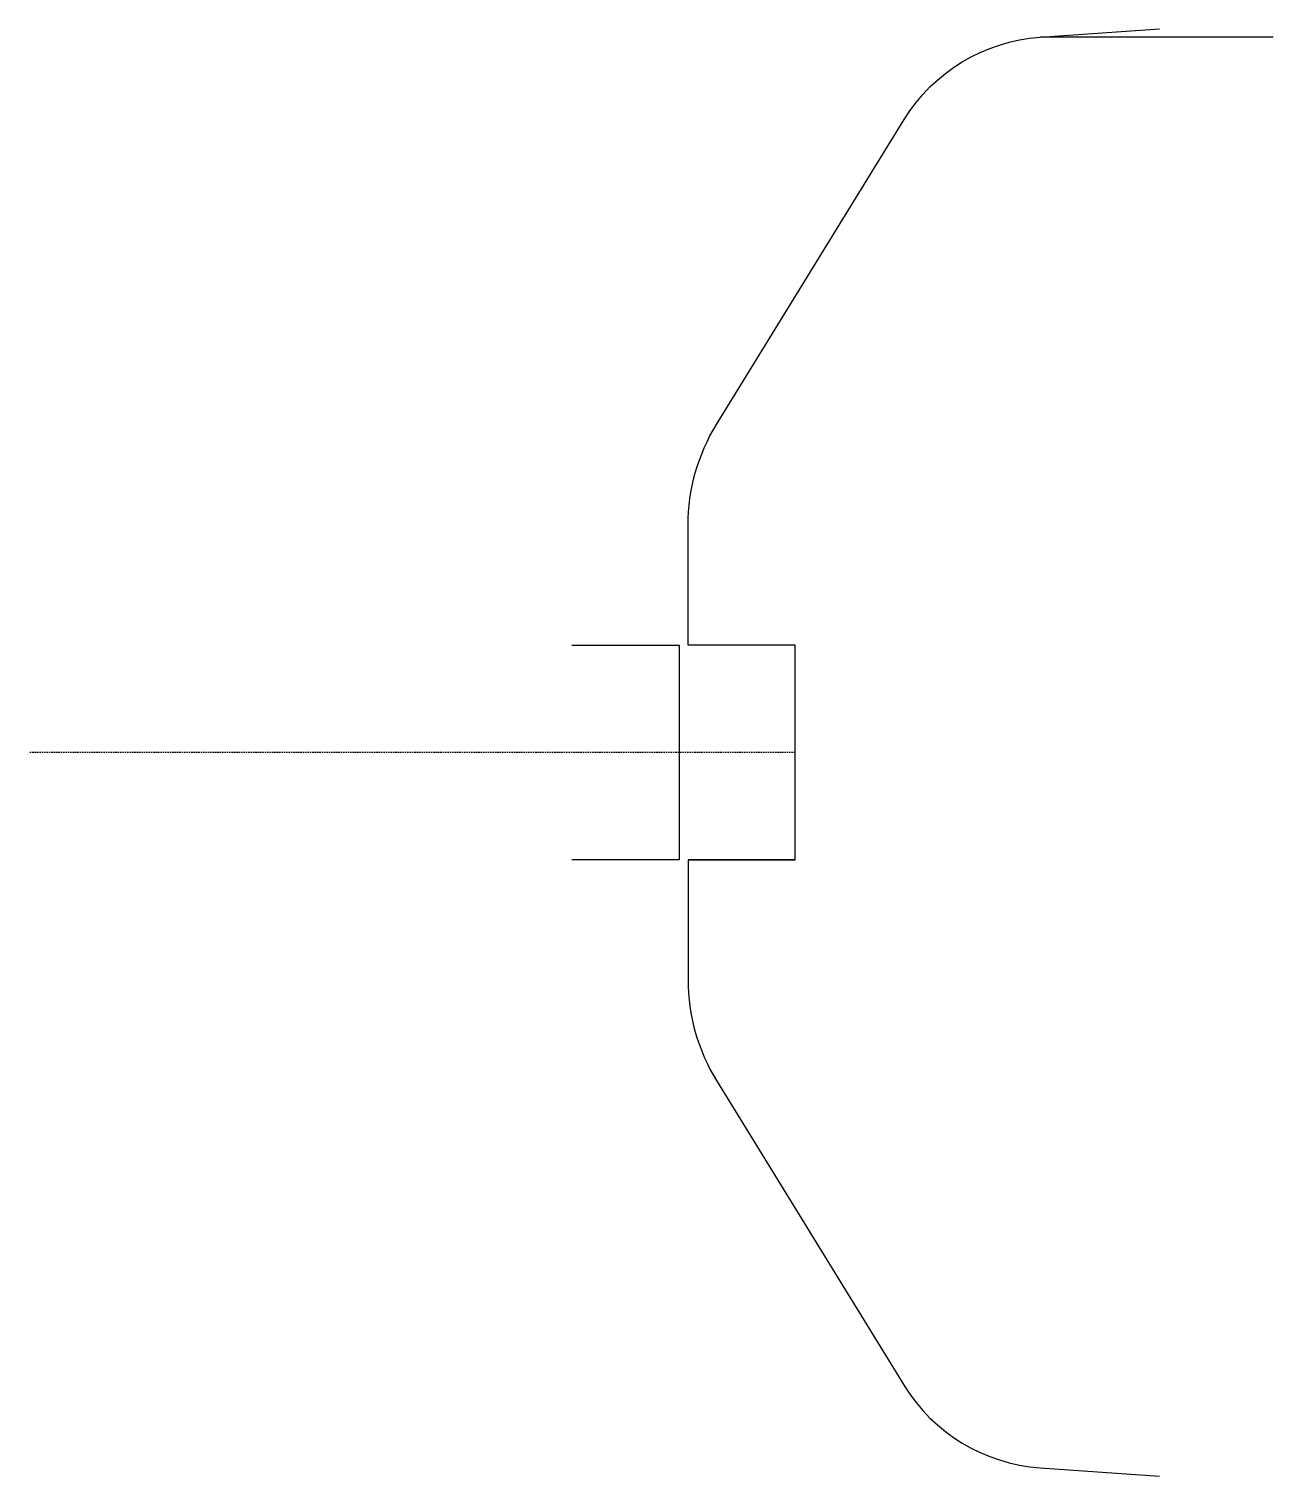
# Model space of a CAD drawing. Header units: millimetres. Extents: x -361 to -222, y -81 to 81.
import ezdxf

# ---------------------------------------------------------------- set-up
doc = ezdxf.new("R2010")
doc.units = ezdxf.units.MM
doc.linetypes.add('DASHED', pattern=[0.2067, 0.1654, -0.0413])

msp = doc.modelspace()

# ---------------------------------------------------------------- linework, layer by layer
for p, q in [((-221.56, 80), (-247.63, 80)), ((-287, -12), (-275, -12)), ((-275, -12), (-287, -12))]:
    msp.add_line(p, q)
at = {"color": 190, "linetype": 'DASHED', "lineweight": 25, "true_color": 0x8018ff}
msp.add_line((-275, 0), (-360.73, 0), dxfattribs=at)
for points in [[(-275, -12), (-275, 12), (-287, 12), (-287, 25.42, -0.138781), (-283.81, 36.7), (-262.82, 70.81, -0.242004), (-247.63, 80), (-234.27, 80.93)], [(-287, -12), (-287, -25.42, 0.138781), (-283.81, -36.7), (-262.82, -70.81, 0.242004), (-247.63, -80), (-234.27, -80.93)]]:
    msp.add_lwpolyline(points, format="xyb")
msp.add_lwpolyline([(-300, 12), (-288, 12), (-288, -12), (-300, -12)])

doc.saveas('drawing.dxf')
